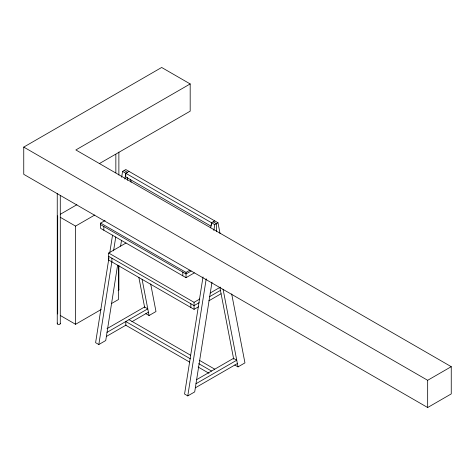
<?xml version="1.0" encoding="UTF-8"?>
<svg xmlns="http://www.w3.org/2000/svg" width="475" height="475" viewBox="0 0 475 475"><rect width="100%" height="100%" fill="white"/><g stroke="black" fill="none" stroke-linecap="round" stroke-linejoin="round"><path stroke-width="0.71" d="M108.971 257.771L95.6 342.677L98.818 344.529L105.741 340.533L117.604 265.169M109.778 252.647L112.545 235.078M121.647 177.258L122.568 171.404L125.798 169.539L217.977 222.757L220.079 233.647M98.818 344.529L111.839 261.82M113.567 250.842L115.758 236.936M124.866 179.111L125.786 173.256L129.016 171.392M120.603 246.145L121.523 240.291M203.009 276.931L184.567 394.036L187.779 395.895L194.703 391.899L211.987 282.138M210.728 227.887L211.535 222.763L214.765 220.899M187.779 395.895L206.221 278.783M213.827 230.476L214.753 224.622L217.977 222.757M190.184 83.938L75.852 149.946L451.25 366.682L451.25 393.912L427.666 407.526L23.75 174.325L23.75 147.096L161.666 67.474L190.184 83.938L190.184 111.168L99.613 163.453M60.254 214.314L76.891 204.707M60.242 217.265L75.555 226.106L94.757 215.021M194.317 272.887L186.022 277.679L100.629 228.38L100.629 223.096L105.094 220.519M198.562 306.743L194.067 309.338L108.674 260.039L108.674 253.027L126.018 243.01M60.242 315.453L75.555 324.294L101.157 309.516M111.393 303.608L118.435 299.541L118.435 265.578M100.629 223.096L186.022 272.395L189.852 270.186M191.128 271.017L186.022 273.968L100.629 224.663M106.994 328.67L144.56 306.981L147.773 308.839L107.023 332.363M106.382 336.448L126.124 325.048M131.86 321.741L148.42 312.182M145.843 313.666L149.061 315.525L155.984 311.529L150.676 283.937M108.674 253.027L194.067 302.326L199.85 298.989M210.128 293.057L220.406 287.12M199.209 302.658L194.067 305.627L108.674 256.328M209.481 296.727L220.406 290.421M208.84 300.812L221.047 293.764M196.597 379.668L233.522 358.346L236.74 360.204L195.991 383.729M195.35 387.814L237.381 363.547M234.81 365.032L238.028 366.884L244.952 362.888L231.675 293.912M23.75 147.096L427.666 380.297L451.25 366.682M124.183 170.472L127.401 172.324M213.15 221.831L216.368 223.689L216.368 231.717M122.568 171.404L214.753 224.622M210.9 226.106L125.792 176.967L125.792 173.256M129.004 319.675L190.439 355.14M199.399 360.317L214.753 369.182M190.422 358.845L125.792 321.533L125.792 325.244L189.78 362.188M198.74 363.648L211.541 371.04M198.105 366.991L208.982 373.273M223.072 289.192L238.028 366.884M219.86 287.333L233.694 359.219M130.554 179.378L131.112 182.287M142.072 279.217L149.061 315.525M138.854 277.358L144.727 307.859M427.666 380.297L427.666 407.526M211.541 222.763L211.541 225.239M194.067 302.326L194.067 309.338M190.855 303.768L190.855 307.485M186.022 272.395L186.022 277.679M182.81 272.11L182.81 275.821M127.401 177.43L127.401 180.352M118.875 152.077L118.875 175.037M118.875 265.4L118.875 289.845M115.847 154.298L115.847 172.817M111.892 258.18L111.892 261.897M103.847 226.522L103.847 230.232M75.555 226.106L75.555 324.294M60.283 195.534L60.283 323.677M57.695 215.792L57.695 313.981M57.249 193.313L57.249 323.677M60.076 323.238A1.514 0.873 0 0 1 59.636 324.395A1.514 0.873 0 0 1 57.606 324.241A1.514 0.873 0 0 1 57.695 323.059M118.435 289.228A1.514 0.873 0 0 1 118.121 290.605"/></g></svg>
